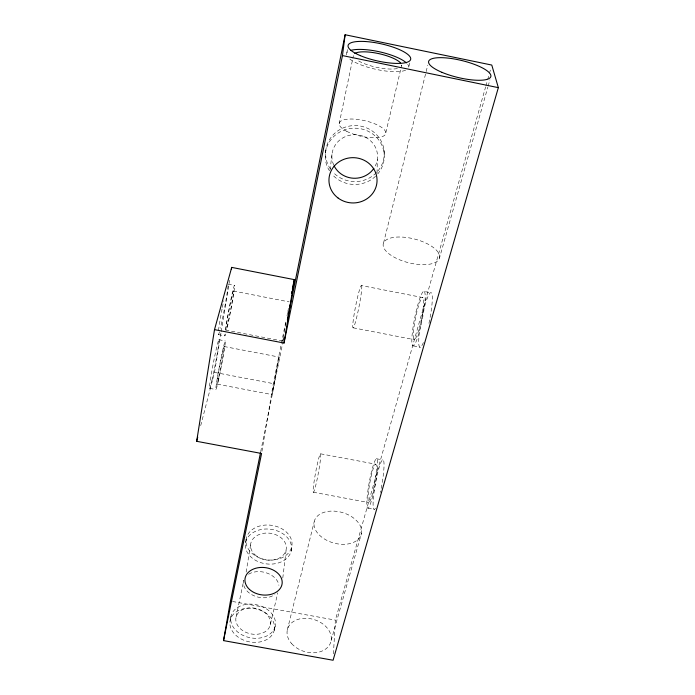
<?xml version="1.0" encoding="UTF-8"?>
<svg xmlns="http://www.w3.org/2000/svg" width="695" height="695" viewBox="0 0 695 695"><rect width="100%" height="100%" fill="white"/><g stroke="black" fill="none" stroke-linecap="round" stroke-linejoin="round"><path stroke-width="0.52" stroke-dasharray="3.48 2.61" d="M384.083 153.352L384.1 150.624M377.038 173.133L377.333 159.572M333.444 653.908L335.364 620.105L485.605 86.971M225.927 329.769A19.92 0.765 -79.2 0 1 231.313 298.902A19.92 0.765 -79.2 0 1 232.165 301.343A19.92 0.765 -79.2 0 1 226.057 330.151L282.639 341.054L285.88 322.662M291.222 550.961A23.222 17.453 7.7 0 0 260.564 529.633A23.222 17.453 7.7 0 0 253.562 559.101A23.222 17.453 7.7 0 0 291.222 550.961L291.683 546.922A23.109 17.418 7.7 0 0 261.172 525.646A23.109 17.418 7.7 0 0 254.196 555.062A23.109 17.418 7.7 0 0 291.683 546.922M282.787 578.058L286.305 548.616M330.047 170.066L332.036 153.908M224.103 346.51L279.077 357.065L275.246 378.445L271.893 394.56L216.892 384.092M325.469 152.77L325.842 150.05M246.134 572.133L250.556 544.923M200.707 425.635L214.494 372.39L220.993 332.749M221.166 331.68L229.602 280.25M261.928 451.376L273.3 383.614L281.223 344.355M245.587 542.578L246.265 538.573M281.432 343.295L285.714 322.072M287 315.704L287.643 312.524M287.852 311.456L288.495 308.276M260.703 451.637L282.839 342.322M283.056 341.262L283.699 338.074M230.401 619.453L231.235 615.379M346.84 52.655L347.465 49.606M236.126 616.83L243.754 580.342A18 12.805 12.5 0 0 253.606 595.598A18 12.805 12.5 0 0 274.933 594.416M339.169 123.779L353.416 55.574M385.838 132.667L401.736 65.026A24.707 6.924 12.5 0 1 401.206 66.763M270.225 624.996A17.531 12.997 12.5 0 0 247.142 608.177A17.531 12.997 12.5 0 0 242.025 630.096A17.531 12.997 12.5 0 0 270.225 624.996L277.783 592.844M274.169 630.504A22.579 16.81 12.5 0 0 244.762 608.533A22.579 16.81 12.5 0 0 237.681 636.785A22.579 16.81 12.5 0 0 274.169 630.504L275.133 626.456A22.648 16.784 12.5 0 0 245.622 604.485A22.648 16.784 12.5 0 0 238.55 632.693A22.648 16.784 12.5 0 0 275.133 626.456M409.755 62.932L408.538 68.006A31.927 8.939 12.5 0 0 407.713 64.288M283.186 339.091L282.639 341.054M287.322 629.896L314.218 521.702M383.553 242.963L427.764 65.104M485.901 85.928L487.369 80.707M487.664 79.664L489.132 74.452M489.428 73.401L490.896 68.188M331.141 640.582L361.548 533.108M439.44 258.166A28.99 12.215 14.3 0 0 400.389 237.012A28.99 12.215 14.3 0 0 394.369 257.315A28.99 12.215 14.3 0 0 439.44 258.166L487.864 87.066M488.159 86.024L489.932 79.769M279.077 357.065L271.893 394.56M232.564 601.496L335.364 620.105M313.323 492.234L368.654 502.546M368.011 508.193L374.379 509.383M376.282 458.709L382.58 459.899M320.499 453.8A19.564 1.39 -79.5 0 1 316.312 482.999A19.564 1.39 -79.5 0 1 313.992 482.295A19.564 1.39 -79.5 0 1 320.499 453.8L375.674 464.182A19.512 2.424 -79.8 0 1 372.503 493.502A19.512 2.424 -79.8 0 1 368.428 492.468A19.512 2.424 -79.8 0 1 375.674 464.182M214.494 372.39L273.3 383.614M209.716 388.366L216.023 389.565M218.334 334.59L224.867 335.85M218.847 339.716L225.18 340.932M233.416 291.04L289.12 301.873M353.295 327.832L414.567 339.716M413.395 345.902L420.423 347.257M424.393 291.492A27.904 3.857 -78.6 0 1 418.294 335.364A27.904 3.857 -78.6 0 1 412.813 328.97A27.904 3.857 -78.6 0 1 424.393 291.492L431.439 292.873M361.6 285.584A21.658 1.72 -78.8 0 1 356.17 319.396A21.658 1.72 -78.8 0 1 354.007 315.087A21.658 1.72 -78.8 0 1 361.6 285.584L423.003 297.608A21.606 2.989 -78.6 0 1 418.329 331.48A21.606 2.989 -78.6 0 1 414.038 326.763A21.606 2.989 -78.6 0 1 423.003 297.608M228.056 284.159L234.58 285.437M330.42 168.954A29.329 28.009 0 0 1 336.38 131.894A29.329 28.009 0 0 1 375.595 133.709A29.329 28.009 0 0 1 377.785 171.144M376.369 172.708A29.329 28.009 0 0 1 333.053 172.23M423.385 342.539A27.896 4.04 -78.6 0 1 419.806 329.213A27.896 4.04 -78.6 0 1 430.544 292.725A27.896 4.04 -78.6 0 1 428.676 324.548M375.448 508.193A25.202 3.275 -79.9 0 1 374.805 487.117A25.202 3.275 -79.9 0 1 383.266 459.934A25.202 3.275 -79.9 0 1 380.339 492.477M405.593 70.273A31.927 8.939 12.5 0 1 376.681 69.491A31.927 8.939 12.5 0 1 348.803 58.232M346.449 54.957A31.927 8.939 12.5 0 1 349.307 50.9M397.392 68.536A24.707 6.924 12.5 0 1 356.787 59.813M248.549 574.235A18 12.805 12.5 0 1 267.158 573.132A18 12.805 12.5 0 1 278.912 585.338M228.073 285.662A25.741 1.155 -79.3 0 1 220.385 328.214M219.438 331.88A25.741 1.155 -79.3 0 1 218.395 331.654M218.517 330.516A25.741 1.155 -79.3 0 1 222.183 308.38M222.365 307.416A25.741 1.155 -79.3 0 1 223.677 300.805M225.354 330.212A25.732 0.99 -79.2 0 1 232.182 293.629A25.732 0.99 -79.2 0 1 233.807 292.777A25.732 0.99 -79.2 0 1 226.805 329.447M225.64 334.026A25.732 0.99 -79.2 0 1 225.137 331.793M333.713 165.036A22.848 21.78 0.2 0 1 356.196 134.752A22.848 21.78 0.2 0 1 374.388 167.565M329.491 170.874A29.511 28.139 0.2 0 1 336.641 134.092A29.511 28.139 0.2 0 1 375.786 136.594A29.511 28.139 0.2 0 1 377.733 173.967M375.535 176.287A29.511 28.139 0.2 0 1 332.019 174.263M291.639 643.631A22.579 16.689 16.9 0 0 329.656 644.691A22.579 16.689 16.9 0 0 306.217 618.281A22.579 16.689 16.9 0 0 291.639 643.631M346.57 131.242A23.839 8.01 12.5 0 0 385.247 134.682A23.839 8.01 12.5 0 0 355.71 119.227A23.839 8.01 12.5 0 0 346.57 131.242M319.309 535.002A24.377 15.846 15.8 0 0 360.097 537.009A24.377 15.846 15.8 0 0 334.06 511.12A24.377 15.846 15.8 0 0 319.309 535.002M211.992 380.165A24.881 1.077 -79.1 0 0 219.055 340.116A24.881 1.077 -79.1 0 0 211.688 371.999A24.881 1.077 -79.1 0 0 211.992 380.165M218.204 381.346A24.872 0.93 -79.1 0 0 225.354 341.323A24.872 0.93 -79.1 0 0 218.161 373.232A24.872 0.93 -79.1 0 0 218.204 381.346M218.89 377.116A19.26 0.721 -79.1 0 0 224.277 346.605A19.26 0.721 -79.1 0 0 218.578 372.181A19.26 0.721 -79.1 0 0 218.89 377.116M371.903 499.14A25.211 3.127 -79.8 0 0 377.072 458.917A25.211 3.127 -79.8 0 0 367.707 492.173A25.211 3.127 -79.8 0 0 371.903 499.14M254.943 554.775A17.974 13.509 7.7 0 0 285.376 552.03A17.974 13.509 7.7 0 0 264.995 533.135A17.974 13.509 7.7 0 0 254.943 554.775"/><path stroke-width="1.04" d="M223.529 640.608L261.572 453.479L196.659 441.299L214.503 329.639L284.02 343.035L342.461 55.574L345.12 34.75L491.782 65.061L498.341 87.648L333.087 660.25L223.529 640.608L230.445 601.106L260.495 452.697M284.02 343.035L294.28 279.625L231.713 267.393L214.503 329.639M231.357 269.538L231.713 267.393M289.485 306.66L289.772 305.018M291.492 293.42L291.926 291.301M292.352 289.181L294.28 279.625M287.356 320.021L345.12 34.75M196.659 441.299L197.736 437.12M342.461 55.574L498.341 87.648M350.827 50.37A31.927 8.939 12.5 0 1 379.896 51.89A31.927 8.939 12.5 0 1 406.41 62.898M354.806 53.446A24.707 6.924 12.5 0 1 377.993 53.454A24.707 6.924 12.5 0 1 400.624 62.993M373.867 168.372A22.848 21.78 0.2 0 1 353.234 178.224A22.848 21.78 0.2 0 1 334.121 165.888M249.531 589.473A18.713 13.735 7.7 0 0 281.206 586.789A18.713 13.735 7.7 0 0 259.93 567.502A18.713 13.735 7.7 0 0 249.531 589.473M338.17 198.092A24.047 22.64 1.4 0 0 376.812 183.567A24.047 22.64 1.4 0 0 344.034 159.277A24.047 22.64 1.4 0 0 338.17 198.092M441.994 72.35A32.022 8.688 13.6 0 0 490.818 76.632A32.022 8.688 13.6 0 0 446.372 57.937A32.022 8.688 13.6 0 0 441.994 72.35M360.41 55.661A32.057 8.766 12.5 0 0 410.484 59.892A32.057 8.766 12.5 0 0 367.238 41.657A32.057 8.766 12.5 0 0 360.41 55.661"/></g></svg>
